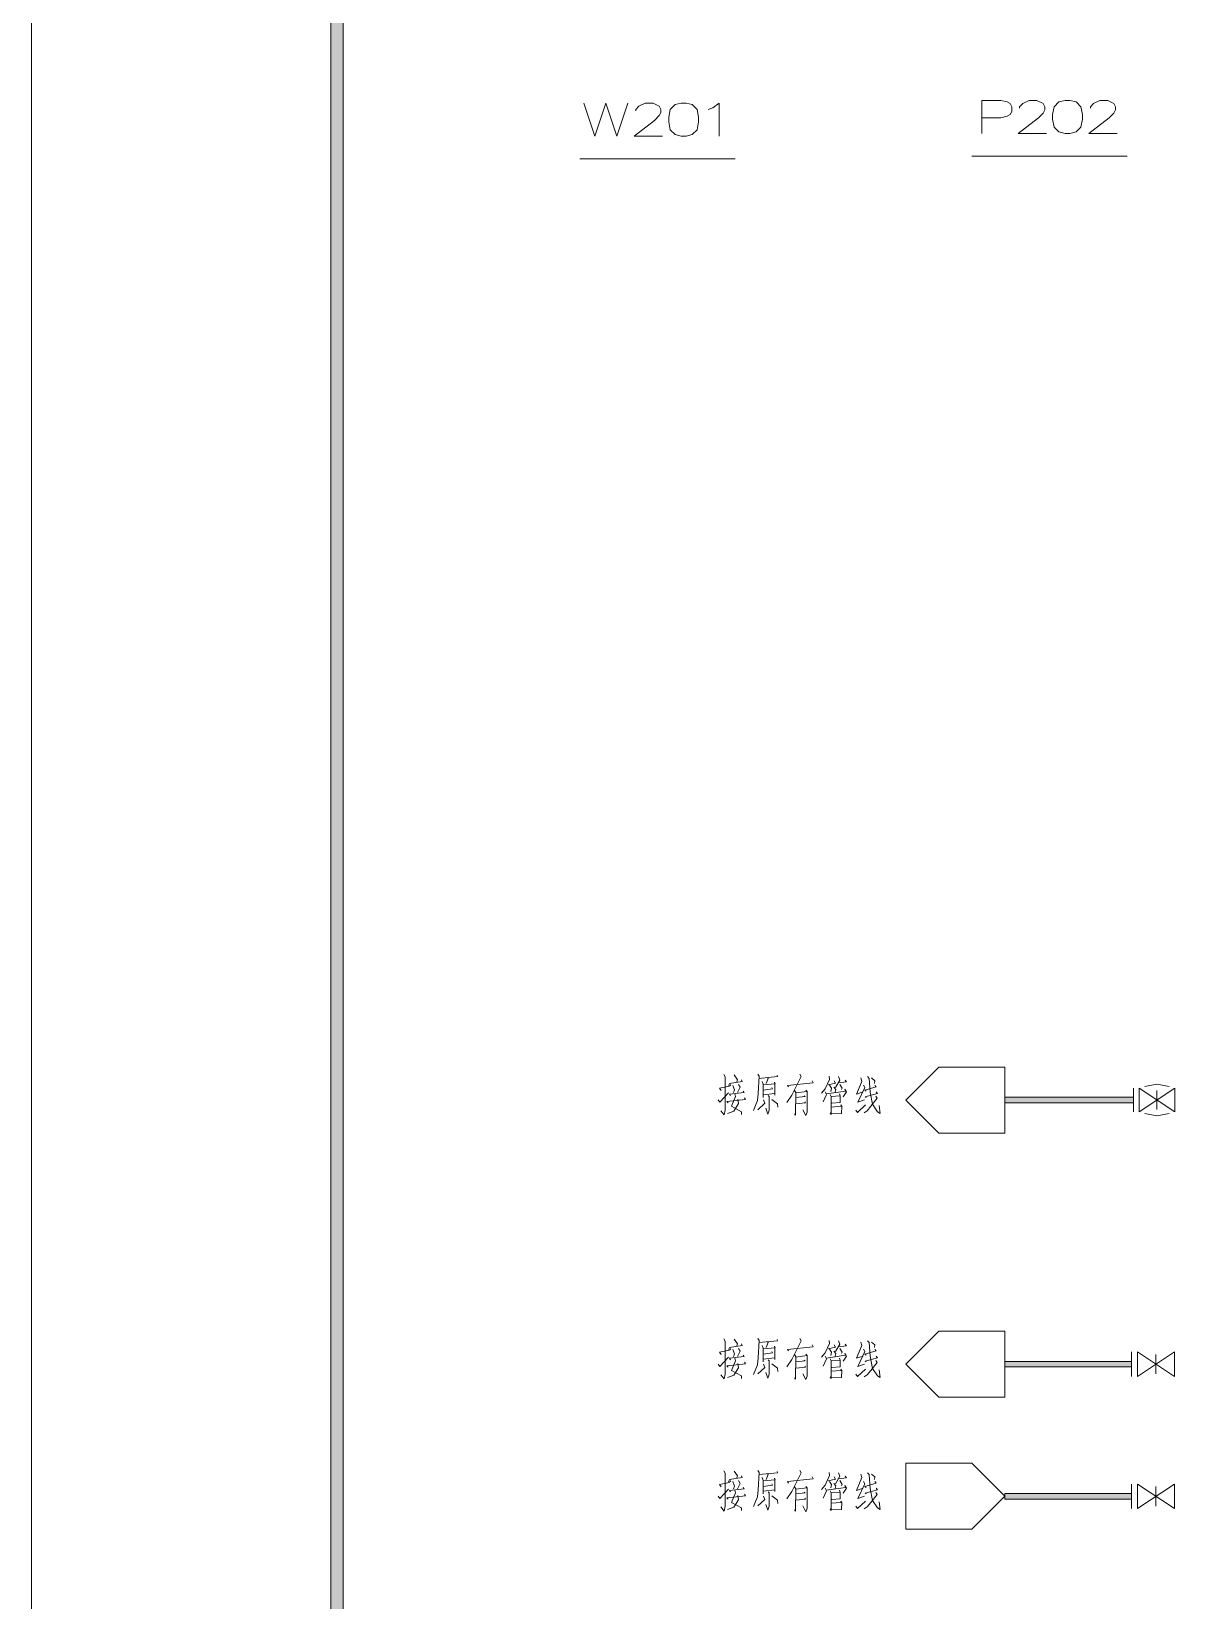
# Model space of a CAD drawing. Header units: millimetres. Extents: x 0 to 829, y 0 to 586.
# Drawn here: x 0 to 92.4, y 204.3 to 330.8 of the extents above; entities that cross this region are included whole.
import ezdxf

# ---------------------------------------------------------------- set-up
doc = ezdxf.new("R2010")
doc.units = ezdxf.units.MM

msp = doc.modelspace()

# ---------------------------------------------------------------- hatches: boundary and pattern name
h = msp.add_hatch(color=0)
h.dxf.hatch_style = 2
h.paths.add_polyline_path([(24.154694, 576.266028), (25.142472, 575.281778), (25.142472, 10.3505), (24.154694, 9.36625)])
h = msp.add_hatch(color=0)
h.dxf.hatch_style = 2
h.paths.add_polyline_path([(78.500111, 244.425611), (78.500111, 244.870111), (88.875306, 244.870111), (88.875306, 244.425611)])
h = msp.add_hatch(color=0)
h.dxf.hatch_style = 2
h.paths.add_polyline_path([(78.500111, 223.131944), (78.500111, 223.576444), (88.7095, 223.576444), (88.7095, 223.131944)])
h = msp.add_hatch(color=0)
h.dxf.hatch_style = 2
h.paths.add_polyline_path([(78.500111, 212.485111), (78.500111, 212.926083), (88.7095, 212.926083), (88.7095, 212.485111)])

# ---------------------------------------------------------------- linework, layer by layer
at = {"color": 0, "lineweight": 0}
for points in [[(0, 0), (0, 585.632278), (829.154778, 585.632278), (829.154778, 0)], [(24.154694, 576.266028), (25.142472, 575.281778), (25.142472, 10.3505), (24.154694, 9.36625)], [(82.348917, 323.708889), (82.348917, 324.089889), (82.475917, 324.724889), (82.856917, 325.105889), (83.361389, 325.232889), (83.742389, 325.232889), (84.250389, 325.105889), (84.631389, 324.724889), (84.758389, 324.089889), (84.758389, 323.708889), (84.631389, 323.077417), (84.250389, 322.696417), (83.742389, 322.569417), (83.361389, 322.569417), (82.856917, 322.696417), (82.475917, 323.077417)], [(51.392667, 323.497222), (51.392667, 323.878222), (51.519667, 324.509694), (51.900667, 324.890694), (52.405139, 325.017694), (52.786139, 325.017694), (53.294139, 324.890694), (53.675139, 324.509694), (53.802139, 323.878222), (53.802139, 323.497222), (53.675139, 322.862222), (53.294139, 322.481222), (52.786139, 322.354222), (52.405139, 322.354222), (51.900667, 322.481222), (51.519667, 322.862222)], [(78.500111, 244.425611), (78.500111, 244.870111), (88.875306, 244.870111), (88.875306, 244.425611)], [(78.500111, 223.131944), (78.500111, 223.576444), (88.7095, 223.576444), (88.7095, 223.131944)], [(78.500111, 212.485111), (78.500111, 212.926083), (88.7095, 212.926083), (88.7095, 212.485111)]]:
    msp.add_lwpolyline(points, close=True, dxfattribs=at)
for points in [[(76.6445, 322.569417), (76.6445, 325.232889), (78.164972, 325.232889), (78.672972, 325.105889), (78.926972, 324.978889), (79.053972, 324.724889), (79.053972, 324.343889), (78.926972, 324.089889), (78.672972, 323.962889), (78.164972, 323.835889), (76.6445, 323.835889)], [(79.685444, 324.597889), (79.685444, 324.724889), (79.939444, 324.978889), (80.447444, 325.232889), (81.082444, 325.232889), (81.586917, 324.978889), (81.713917, 324.724889), (81.713917, 324.470889), (81.586917, 324.216889), (81.209444, 323.835889), (79.561972, 322.569417), (81.840917, 322.569417)], [(85.389861, 324.597889), (85.389861, 324.724889), (85.643861, 324.978889), (86.151861, 325.232889), (86.786861, 325.232889), (87.291333, 324.978889), (87.418333, 324.724889), (87.418333, 324.470889), (87.291333, 324.216889), (86.913861, 323.835889), (85.262861, 322.569417), (87.545333, 322.569417)], [(44.548778, 325.017694), (45.43425, 322.354222), (46.32325, 325.017694), (47.208722, 322.354222), (48.097722, 325.017694)], [(48.729194, 324.382694), (48.729194, 324.509694), (48.983194, 324.763694), (49.491194, 325.017694), (50.126194, 325.017694), (50.630667, 324.763694), (50.757667, 324.509694), (50.757667, 324.255694), (50.630667, 324.005222), (50.253194, 323.624222), (48.602194, 322.354222), (50.884667, 322.354222)], [(54.560611, 324.509694), (54.941611, 324.636694), (55.449611, 325.017694), (55.449611, 322.354222)], [(56.758417, 320.530361), (44.224222, 320.530361)], [(88.363778, 320.745556), (75.826056, 320.745556)], [(55.932917, 246.507), (55.84825, 246.6975)], [(58.674, 246.559917), (58.585806, 246.725722)], [(62.064194, 246.535222), (61.954833, 246.725722)], [(73.173167, 247.311333), (70.513222, 244.647861)], [(78.500111, 247.311333), (73.173167, 247.311333)], [(78.500111, 247.311333), (78.500111, 241.987917)], [(55.477833, 245.610944), (56.303333, 245.773222), (56.215139, 245.882583)], [(55.477833, 245.610944), (55.608361, 245.420444)], [(55.932917, 246.507), (55.932917, 243.843528), (55.869417, 243.462528), (55.587194, 243.790611)], [(56.412694, 245.801444), (56.303333, 245.991944), (57.305222, 246.154222), (57.259361, 246.288278)], [(56.694917, 245.473361), (56.564389, 245.826139)], [(56.694917, 245.473361), (56.606722, 245.258167)], [(56.934806, 246.288278), (56.67375, 246.669278)], [(56.934806, 246.288278), (56.867778, 246.073083)], [(57.15, 245.692083), (56.934806, 245.258167)], [(57.15, 245.692083), (57.019472, 245.907278)], [(58.674, 246.559917), (58.606972, 245.177028), (58.543472, 244.605528), (58.215389, 243.815306)], [(58.652833, 246.397639), (60.173306, 246.535222), (60.130972, 246.641056)], [(59.019722, 245.9355), (58.935056, 246.154222)], [(58.998556, 245.448667), (59.760556, 245.5545), (59.714694, 245.663861)], [(59.97575, 245.963722), (59.91225, 246.097778), (59.954583, 245.963722), (59.954583, 245.039444), (59.954583, 245.177028), (59.019722, 245.067667)], [(59.97575, 245.963722), (59.019722, 245.882583)], [(59.019722, 245.9355), (59.019722, 244.848944)], [(59.347806, 246.454083), (59.411306, 246.397639), (59.259611, 245.991944)], [(62.064194, 246.535222), (61.323361, 245.039444), (60.910611, 244.44325)], [(61.041139, 245.720306), (60.956472, 245.826139), (63.041389, 246.044861), (62.956722, 246.207139)], [(61.630278, 245.258167), (61.542083, 245.420444)], [(62.455778, 245.448667), (62.565139, 245.339306)], [(62.543972, 245.339306), (62.455778, 245.448667)], [(64.367833, 246.3165), (64.018583, 245.5545), (63.715194, 245.201722)], [(64.106778, 245.148806), (65.651944, 245.364), (65.584917, 245.529806), (65.715444, 245.311083), (65.454389, 244.905389)], [(64.258472, 245.882583), (64.847611, 246.016639), (64.73825, 246.207139)], [(64.367833, 246.3165), (64.3255, 246.559917)], [(64.519528, 245.610944), (64.346667, 245.854361)], [(64.519528, 245.610944), (64.456028, 245.339306)], [(64.692389, 245.692083), (64.868778, 245.501583), (64.822917, 245.282861)], [(65.193333, 246.263583), (64.847611, 245.663861)], [(65.041639, 246.044861), (65.715444, 246.126), (65.606083, 246.263583)], [(65.193333, 246.263583), (65.083972, 246.535222)], [(65.369722, 245.610944), (65.193333, 245.907278)], [(65.369722, 245.610944), (65.323861, 245.501583)], [(66.974861, 246.154222), (66.540944, 245.120583), (67.063056, 245.311083)], [(67.193583, 245.663861), (66.650306, 244.467944), (67.172417, 244.658444)], [(66.974861, 246.154222), (66.869028, 246.425861)], [(67.193583, 245.663861), (67.105389, 245.854361)], [(67.302944, 245.364), (67.21475, 245.448667), (68.107278, 245.720306), (67.997917, 245.826139)], [(67.542833, 246.397639), (67.412306, 246.535222)], [(67.542833, 246.397639), (67.6275, 245.282861), (67.825056, 244.305667), (68.216639, 243.709472), (68.453, 243.571889), (68.368333, 244.196306)], [(67.736861, 246.425861), (67.997917, 246.207139), (67.97675, 245.991944)], [(88.875306, 243.702417), (88.875306, 245.593306)], [(88.875306, 243.702417), (88.875306, 245.593306)], [(89.326861, 243.702417), (89.326861, 245.593306)], [(92.198472, 243.702417), (89.326861, 245.593306)], [(92.198472, 245.593306), (89.326861, 243.702417)], [(89.326861, 243.702417), (89.326861, 245.593306)], [(92.198472, 243.702417), (89.326861, 245.593306)], [(92.198472, 245.593306), (89.326861, 243.702417)], [(91.746917, 245.748528), (90.762667, 245.9355), (89.781944, 245.748528)], [(91.746917, 245.748528), (90.762667, 245.9355), (89.781944, 245.748528)], [(92.198472, 243.702417), (92.198472, 245.593306)], [(92.198472, 243.702417), (92.198472, 245.593306)], [(55.520167, 244.467944), (55.368472, 244.658444)], [(55.520167, 244.467944), (56.215139, 245.229944)], [(56.088139, 244.524389), (57.587444, 244.686667), (57.49925, 244.820722)], [(56.088139, 244.524389), (56.193972, 244.415028)], [(56.955972, 244.714889), (57.019472, 244.358583), (56.631417, 243.762389), (56.130472, 243.571889)], [(56.370361, 245.011222), (56.282167, 245.120583), (57.478083, 245.258167), (57.389889, 245.364)], [(56.783111, 244.930083), (56.455028, 244.143389), (57.259361, 243.709472), (57.259361, 243.49075)], [(56.783111, 244.930083), (56.716083, 245.148806)], [(59.129083, 244.386806), (58.585806, 243.87175)], [(59.129083, 244.386806), (59.040889, 244.658444)], [(59.411306, 245.011222), (59.4995, 244.930083), (59.4995, 243.843528), (59.390139, 243.518972), (59.217278, 243.981111)], [(59.693528, 244.686667), (60.152139, 244.333889), (60.194472, 244.06225)], [(61.630278, 245.258167), (61.609111, 243.437833), (61.542083, 243.543667)], [(62.565139, 245.339306), (61.609111, 245.229944)], [(62.38875, 244.930083), (61.630278, 244.848944)], [(61.630278, 244.333889), (62.413444, 244.415028), (62.367583, 244.496167)], [(62.543972, 245.339306), (62.543972, 243.68125), (62.455778, 243.409611), (62.215889, 243.87175)], [(62.32525, 244.986528), (62.38875, 244.930083)], [(64.106778, 245.092361), (63.845722, 244.496167)], [(64.106778, 245.092361), (63.997417, 245.311083)], [(64.498361, 244.930083), (64.410167, 245.092361)], [(64.498361, 244.930083), (64.498361, 243.49075), (64.410167, 243.628333)], [(64.498361, 244.930083), (65.2145, 244.986528), (65.151, 245.148806), (65.2145, 244.986528), (65.2145, 244.44325), (64.540694, 244.386806)], [(64.498361, 244.086944), (65.302694, 244.143389), (65.281528, 244.25275), (65.345028, 244.143389), (65.323861, 243.571889), (64.498361, 243.543667)], [(66.477444, 243.843528), (66.607972, 243.653028), (67.260611, 244.25275)], [(68.195472, 244.796028), (67.694528, 244.143389), (67.391139, 243.790611), (67.15125, 243.628333)], [(67.235917, 244.905389), (68.216639, 245.177028), (68.128444, 245.311083)], [(67.235917, 244.905389), (67.302944, 244.848944)], [(68.195472, 244.796028), (68.086111, 244.958306)], [(73.173167, 241.987917), (70.513222, 244.647861)], [(90.762667, 245.406333), (90.762667, 243.892917)], [(90.762667, 245.406333), (90.762667, 243.892917)], [(89.781944, 243.550722), (90.762667, 243.36375), (91.746917, 243.550722)], [(89.781944, 243.550722), (90.762667, 243.36375), (91.746917, 243.550722)], [(78.500111, 241.987917), (73.173167, 241.987917)], [(55.932917, 225.209806), (55.932917, 222.549861), (55.869417, 222.168861), (55.587194, 222.493417)], [(55.932917, 225.209806), (55.84825, 225.400306)], [(56.934806, 224.994611), (56.67375, 225.375611)], [(58.674, 225.26625), (58.606972, 223.879833), (58.543472, 223.308333), (58.215389, 222.521639)], [(58.674, 225.26625), (58.585806, 225.428528)], [(58.652833, 225.103972), (60.173306, 225.238028), (60.130972, 225.347389)], [(62.064194, 225.238028), (61.323361, 223.74225), (60.910611, 223.146056)], [(62.064194, 225.238028), (61.954833, 225.428528)], [(64.367833, 225.019306), (64.3255, 225.26625)], [(65.193333, 224.966389), (65.083972, 225.238028)], [(67.542833, 225.103972), (67.412306, 225.238028)], [(73.173167, 226.014139), (70.513222, 223.354194)], [(78.500111, 226.014139), (73.173167, 226.014139)], [(78.500111, 226.014139), (78.500111, 220.690722)], [(55.477833, 224.31375), (56.303333, 224.476028), (56.215139, 224.585389)], [(55.477833, 224.31375), (55.608361, 224.12325)], [(55.520167, 223.174278), (56.215139, 223.93275)], [(56.370361, 223.717556), (56.282167, 223.826917), (57.478083, 223.960972), (57.389889, 224.070333)], [(56.412694, 224.50425), (56.303333, 224.69475), (57.305222, 224.857028), (57.259361, 224.994611)], [(56.694917, 224.179694), (56.564389, 224.532472)], [(56.694917, 224.179694), (56.606722, 223.960972)], [(56.934806, 224.994611), (56.867778, 224.775889)], [(57.15, 224.394889), (56.934806, 223.960972)], [(57.15, 224.394889), (57.019472, 224.613611)], [(59.019722, 224.641833), (58.935056, 224.857028)], [(58.998556, 224.151472), (59.760556, 224.260833), (59.714694, 224.370194)], [(59.97575, 224.666528), (59.91225, 224.804111), (59.954583, 224.666528), (59.954583, 223.74225), (59.954583, 223.879833), (59.019722, 223.770472)], [(59.97575, 224.666528), (59.019722, 224.585389)], [(59.019722, 224.641833), (59.019722, 223.555278)], [(59.347806, 225.156889), (59.411306, 225.103972), (59.259611, 224.69475)], [(61.041139, 224.423111), (60.956472, 224.532472), (63.041389, 224.747667), (62.956722, 224.913472)], [(61.630278, 223.960972), (61.542083, 224.12325)], [(61.630278, 223.960972), (61.609111, 222.140639), (61.542083, 222.25)], [(62.565139, 224.042111), (61.609111, 223.93275)], [(62.543972, 224.042111), (62.543972, 222.384056), (62.455778, 222.112417), (62.215889, 222.574556)], [(62.455778, 224.151472), (62.565139, 224.042111)], [(62.543972, 224.042111), (62.455778, 224.151472)], [(64.367833, 225.019306), (64.018583, 224.260833), (63.715194, 223.908056)], [(64.106778, 223.798694), (63.997417, 224.013889)], [(64.106778, 223.851611), (65.651944, 224.070333), (65.584917, 224.232611), (65.715444, 224.013889), (65.454389, 223.608194)], [(64.258472, 224.585389), (64.847611, 224.722972), (64.73825, 224.913472)], [(64.519528, 224.31375), (64.346667, 224.560694)], [(64.519528, 224.31375), (64.456028, 224.042111)], [(64.692389, 224.394889), (64.868778, 224.204389), (64.822917, 223.989194)], [(65.193333, 224.966389), (64.847611, 224.370194)], [(65.041639, 224.747667), (65.715444, 224.832333), (65.606083, 224.966389)], [(65.369722, 224.31375), (65.193333, 224.613611)], [(65.369722, 224.31375), (65.323861, 224.204389)], [(66.974861, 224.857028), (66.540944, 223.826917), (67.063056, 224.013889)], [(67.193583, 224.370194), (66.650306, 223.174278), (67.172417, 223.364778)], [(66.974861, 224.857028), (66.869028, 225.128667)], [(67.193583, 224.370194), (67.105389, 224.560694)], [(67.302944, 224.070333), (67.21475, 224.151472), (68.107278, 224.423111), (67.997917, 224.532472)], [(67.235917, 223.608194), (68.216639, 223.879833), (68.128444, 224.013889)], [(67.542833, 225.103972), (67.6275, 223.989194), (67.825056, 223.008472), (68.216639, 222.412278), (68.453, 222.278222), (68.368333, 222.902639)], [(67.736861, 225.128667), (67.997917, 224.913472), (67.97675, 224.69475)], [(88.7095, 224.338444), (88.7095, 222.366417)], [(89.182222, 224.338444), (89.182222, 222.366417)], [(92.180833, 224.338444), (89.182222, 222.366417)], [(92.180833, 222.366417), (89.182222, 224.338444)], [(90.681528, 222.563972), (90.681528, 224.140889)], [(92.180833, 224.338444), (92.180833, 222.366417)], [(55.520167, 223.174278), (55.368472, 223.364778)], [(56.088139, 223.227194), (57.587444, 223.389472), (57.49925, 223.527056)], [(56.088139, 223.227194), (56.193972, 223.117833)], [(56.955972, 223.417694), (57.019472, 223.064917), (56.631417, 222.465194), (56.130472, 222.278222)], [(56.783111, 223.636417), (56.455028, 222.846194), (57.259361, 222.412278), (57.259361, 222.193556)], [(56.783111, 223.636417), (56.716083, 223.851611)], [(59.129083, 223.093139), (58.585806, 222.574556)], [(59.129083, 223.093139), (59.040889, 223.364778)], [(59.411306, 223.717556), (59.4995, 223.636417), (59.4995, 222.549861), (59.390139, 222.221778), (59.217278, 222.683917)], [(59.693528, 223.389472), (60.152139, 223.036694), (60.194472, 222.765056)], [(62.38875, 223.636417), (61.630278, 223.555278)], [(61.630278, 223.036694), (62.413444, 223.117833), (62.367583, 223.198972)], [(62.32525, 223.689333), (62.38875, 223.636417)], [(64.106778, 223.798694), (63.845722, 223.198972)], [(64.498361, 223.636417), (64.410167, 223.798694)], [(64.498361, 223.636417), (64.498361, 222.193556), (64.410167, 222.331139)], [(64.498361, 223.636417), (65.2145, 223.689333), (65.151, 223.851611), (65.2145, 223.689333), (65.2145, 223.146056), (64.540694, 223.093139)], [(64.498361, 222.793278), (65.302694, 222.846194), (65.281528, 222.955556), (65.345028, 222.846194), (65.323861, 222.278222), (64.498361, 222.25)], [(66.477444, 222.549861), (66.607972, 222.359361), (67.260611, 222.955556)], [(68.195472, 223.498833), (67.694528, 222.846194), (67.391139, 222.493417), (67.15125, 222.331139)], [(67.235917, 223.608194), (67.302944, 223.555278)], [(68.195472, 223.498833), (68.086111, 223.661111)], [(73.173167, 220.690722), (70.513222, 223.354194)], [(78.500111, 220.690722), (73.173167, 220.690722)], [(70.513222, 215.367306), (70.513222, 210.043889)], [(70.513222, 215.367306), (75.836639, 215.367306)], [(75.836639, 215.367306), (78.500111, 212.703833)], [(55.477833, 213.666917), (56.303333, 213.829194), (56.215139, 213.938556)], [(55.932917, 214.562972), (55.932917, 211.8995), (55.869417, 211.5185), (55.587194, 211.846583)], [(55.932917, 214.562972), (55.84825, 214.753472)], [(56.412694, 213.857417), (56.303333, 214.047917), (57.305222, 214.210194), (57.259361, 214.34425)], [(56.694917, 213.529333), (56.564389, 213.885639)], [(56.934806, 214.34425), (56.67375, 214.72525)], [(56.934806, 214.34425), (56.867778, 214.129056)], [(57.15, 213.748056), (57.019472, 213.966778)], [(58.674, 214.615889), (58.606972, 213.233), (58.543472, 212.6615), (58.215389, 211.874806)], [(58.674, 214.615889), (58.585806, 214.781694)], [(58.652833, 214.453611), (60.173306, 214.591194), (60.130972, 214.700556)], [(59.019722, 213.991472), (58.935056, 214.210194)], [(59.97575, 214.019694), (59.91225, 214.157278), (59.954583, 214.019694), (59.954583, 213.095417), (59.954583, 213.233), (59.019722, 213.123639)], [(59.97575, 214.019694), (59.019722, 213.938556)], [(59.019722, 213.991472), (59.019722, 212.904917)], [(59.347806, 214.510056), (59.411306, 214.453611), (59.259611, 214.047917)], [(62.064194, 214.591194), (61.323361, 213.095417), (60.910611, 212.499222)], [(61.041139, 213.776278), (60.956472, 213.885639), (63.041389, 214.100833), (62.956722, 214.263111)], [(62.064194, 214.591194), (61.954833, 214.781694)], [(64.367833, 214.372472), (64.018583, 213.610472), (63.715194, 213.257694)], [(64.258472, 213.938556), (64.847611, 214.072611), (64.73825, 214.263111)], [(64.367833, 214.372472), (64.3255, 214.615889)], [(64.519528, 213.666917), (64.346667, 213.910333)], [(65.193333, 214.319556), (64.847611, 213.719833)], [(65.041639, 214.100833), (65.715444, 214.181972), (65.606083, 214.319556)], [(65.193333, 214.319556), (65.083972, 214.591194)], [(65.369722, 213.666917), (65.193333, 213.966778)], [(66.974861, 214.210194), (66.540944, 213.176556), (67.063056, 213.367056)], [(66.974861, 214.210194), (66.869028, 214.481833)], [(67.193583, 213.719833), (67.105389, 213.910333)], [(67.302944, 213.4235), (67.21475, 213.504639), (68.107278, 213.776278), (67.997917, 213.885639)], [(67.542833, 214.453611), (67.412306, 214.591194)], [(67.542833, 214.453611), (67.6275, 213.338833), (67.825056, 212.361639), (68.216639, 211.765444), (68.453, 211.627861), (68.368333, 212.252278)], [(67.736861, 214.481833), (67.997917, 214.263111), (67.97675, 214.047917)], [(55.520167, 212.523917), (55.368472, 212.714417)], [(55.477833, 213.666917), (55.608361, 213.476417)], [(55.520167, 212.523917), (56.215139, 213.285917)], [(56.088139, 212.580361), (57.587444, 212.742639), (57.49925, 212.880222)], [(56.088139, 212.580361), (56.193972, 212.471)], [(56.955972, 212.770861), (57.019472, 212.418083), (56.631417, 211.818361), (56.130472, 211.627861)], [(56.370361, 213.067194), (56.282167, 213.176556), (57.478083, 213.314139), (57.389889, 213.4235)], [(56.783111, 212.986056), (56.455028, 212.199361), (57.259361, 211.765444), (57.259361, 211.546722)], [(56.694917, 213.529333), (56.606722, 213.314139)], [(56.783111, 212.986056), (56.716083, 213.204778)], [(57.15, 213.748056), (56.934806, 213.314139)], [(58.998556, 213.504639), (59.760556, 213.610472), (59.714694, 213.719833)], [(59.129083, 212.442778), (59.040889, 212.714417)], [(59.411306, 213.067194), (59.4995, 212.986056), (59.4995, 211.8995), (59.390139, 211.574944), (59.217278, 212.037083)], [(59.693528, 212.742639), (60.152139, 212.389861), (60.194472, 212.118222)], [(61.630278, 213.314139), (61.542083, 213.476417)], [(61.630278, 213.314139), (61.609111, 211.493806), (61.542083, 211.603167)], [(62.565139, 213.395278), (61.609111, 213.285917)], [(62.38875, 212.986056), (61.630278, 212.904917)], [(61.630278, 212.389861), (62.413444, 212.471), (62.367583, 212.552139)], [(62.543972, 213.395278), (62.543972, 211.737222), (62.455778, 211.465583), (62.215889, 211.927722)], [(62.32525, 213.0425), (62.38875, 212.986056)], [(62.455778, 213.504639), (62.565139, 213.395278)], [(62.543972, 213.395278), (62.455778, 213.504639)], [(64.106778, 213.151861), (63.845722, 212.552139)], [(64.106778, 213.151861), (63.997417, 213.367056)], [(64.106778, 213.204778), (65.651944, 213.4235), (65.584917, 213.585778), (65.715444, 213.367056), (65.454389, 212.961361)], [(64.498361, 212.986056), (64.410167, 213.151861)], [(64.498361, 212.986056), (64.498361, 211.546722), (64.410167, 211.684306)], [(64.519528, 213.666917), (64.456028, 213.395278)], [(64.498361, 212.986056), (65.2145, 213.0425), (65.151, 213.204778), (65.2145, 213.0425), (65.2145, 212.499222), (64.540694, 212.442778)], [(64.692389, 213.748056), (64.868778, 213.557556), (64.822917, 213.338833)], [(65.369722, 213.666917), (65.323861, 213.557556)], [(67.193583, 213.719833), (66.650306, 212.523917), (67.172417, 212.714417)], [(68.195472, 212.852), (67.694528, 212.199361), (67.391139, 211.846583), (67.15125, 211.684306)], [(67.235917, 212.961361), (68.216639, 213.233), (68.128444, 213.367056)], [(67.235917, 212.961361), (67.302944, 212.904917)], [(68.195472, 212.852), (68.086111, 213.014278)], [(75.836639, 210.043889), (78.500111, 212.703833)], [(88.7095, 213.691611), (88.7095, 211.719583)], [(89.182222, 213.691611), (89.182222, 211.719583)], [(92.180833, 213.691611), (89.182222, 211.719583)], [(92.180833, 211.719583), (89.182222, 213.691611)], [(90.681528, 211.917139), (90.681528, 213.494056)], [(92.180833, 213.691611), (92.180833, 211.719583)], [(59.129083, 212.442778), (58.585806, 211.927722)], [(64.498361, 212.146444), (65.302694, 212.199361), (65.281528, 212.308722), (65.345028, 212.199361), (65.323861, 211.627861), (64.498361, 211.603167)], [(66.477444, 211.8995), (66.607972, 211.709), (67.260611, 212.308722)], [(70.513222, 210.043889), (75.836639, 210.043889)]]:
    msp.add_lwpolyline(points, dxfattribs=at)

doc.saveas('drawing.dxf')
